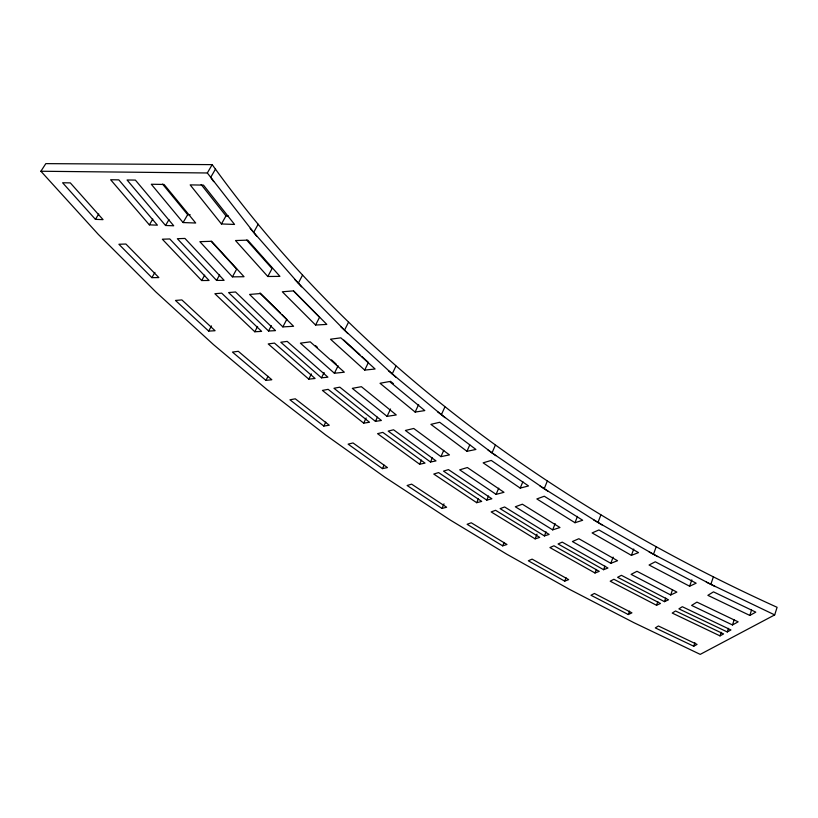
<?xml version="1.0" encoding="UTF-8"?>
<svg xmlns="http://www.w3.org/2000/svg" width="818" height="818" viewBox="0 0 818 818"><rect width="100%" height="100%" fill="white"/><g stroke="black" fill="none" stroke-linecap="round" stroke-linejoin="round"><path stroke-width="1.23" d="M774.687 614.911L777.1 607.304C557.375 507.62 354.01 362.098 212.189 164.633L45.818 163.631L40.9 171.248L98.221 234.306L155.706 291.811L213.457 344.582L266.934 389.501L325.625 434.951L385.033 477.303L450.248 520.033L506.802 554.236L569.594 589.41L633.981 622.723L700.228 654.369L774.687 614.911L706.353 582.16M749.82 615.433L755.801 612.14L713.48 591.864L707.867 595.34L749.82 615.433L751.548 610.085M727.263 631.946L730.944 629.952L682.324 606.711L678.909 608.858L727.263 631.946L728.449 628.336M732.478 624.952L738.153 621.833L696.936 602.12L691.609 605.412L732.478 624.952L734.196 619.737M720.014 635.883L723.613 633.93L675.545 610.974L672.212 613.06L720.014 635.883L721.2 632.314M693.736 646.23L697.059 644.41L658.408 625.985L655.3 627.917L693.736 646.23L694.901 642.774M710.842 584.318L713.419 576.762M689.625 586.22L696.169 583.193L655.269 561.782L649.063 565.013L689.625 586.22L691.834 579.85M670.678 594.972L676.875 592.099L636.987 571.301L631.107 574.359L670.678 594.972L672.498 589.788M664.461 601.649L668.48 599.819L621.383 575.32L617.61 577.303L664.461 601.649L665.729 598.07M656.547 605.269L660.474 603.469L613.878 579.267L610.197 581.209L656.547 605.269L657.805 601.721M628.306 614.533L631.946 612.856L594.41 593.459L590.964 595.259L628.306 614.533L629.553 611.107M653.49 554.246L656.22 546.71M631.404 555.361L638.521 552.61L598.919 529.962L592.109 532.927L631.404 555.361L633.756 549.011M610.811 563.326L617.549 560.719L578.847 538.725L572.395 541.536L610.811 563.326L613.132 557.119M603.582 569.696L607.958 568.029L562.222 542.13L558.07 543.97L603.582 569.696L604.931 566.128M594.983 572.989L599.257 571.353L553.97 545.78L549.921 547.569L594.983 572.989L596.322 569.451M597.989 522.426L600.893 514.9M564.706 581.138L568.674 579.614L532.109 559.134L528.316 560.78L564.706 581.138L566.036 577.723M574.982 522.722L582.692 520.258L544.277 496.24L536.843 498.939L574.982 522.722L577.477 516.373M552.671 529.86L559.982 527.518L522.365 504.205L515.309 506.771L552.671 529.86L555.146 523.653M544.42 535.923L549.164 534.42L504.624 506.976L500.095 508.643L544.42 535.923L546.066 531.833M535.105 538.857L539.737 537.395L495.606 510.299L491.168 511.925L535.105 538.857L537.007 534.154M544.205 488.694L547.283 481.148M502.681 545.851L506.986 544.481L471.25 522.784L467.098 524.287L502.681 545.851L504.103 542.436M520.217 488.101L528.53 485.943L491.229 460.422L483.141 462.835L520.217 488.101L522.866 481.73M496.097 494.369L504 492.313L467.364 467.538L459.685 469.829L496.097 494.369L498.735 488.152M486.782 500.105L491.904 498.796L448.458 469.614L443.509 471.117L486.782 500.105L488.53 496.015M476.71 502.692L481.72 501.403L438.612 472.589L433.765 474.051L476.71 502.692L478.448 498.632M492.037 452.855L495.299 445.268M466.966 451.301L475.933 449.46L439.685 422.272L430.892 424.368L466.966 451.301L469.777 444.89M441.996 508.438L446.648 507.232L411.618 484.154L407.098 485.503L441.996 508.438L444.01 503.857M440.943 456.628L449.471 454.89L413.744 428.468L405.38 430.462L440.943 456.628L443.745 450.37M430.503 462.017L436.035 460.902L393.56 429.787L388.172 431.096L430.503 462.017L432.354 457.896M441.393 414.675L444.859 407.027M419.624 464.215L425.033 463.121L382.834 432.385L377.558 433.663L419.624 464.215L421.464 460.135M415.145 412.067L424.818 410.585L389.572 381.525L380.022 383.274L415.145 412.067L418.642 404.521M382.435 468.622L387.476 467.589L353.028 442.957L348.1 444.133L382.435 468.622L384.041 465.166M387.067 416.362L396.28 414.951L361.392 386.689L352.302 388.356L387.067 416.362L390.554 408.99M375.442 421.372L381.403 420.472L339.828 387.17L333.959 388.264L375.442 421.372L377.415 417.211M392.231 373.887L395.922 366.147M363.683 423.141L369.531 422.262L328.151 389.348L322.404 390.421L363.683 423.141L366.147 417.998M364.695 370.094L375.114 369.01L340.861 337.844L330.503 339.204L364.695 370.094L368.417 362.456L361.801 356.433M323.805 426.066L329.265 425.227L295.308 398.816L289.93 399.798L323.805 426.066L325.769 422.068M334.398 373.243L344.337 372.21L310.257 341.863L300.38 343.161L334.398 373.243L338.11 365.779M321.474 377.834L327.926 377.18L287.179 341.382L280.789 342.241L321.474 377.834L324.122 372.568M344.531 330.165L348.468 322.323M308.775 379.133L315.094 378.489L274.459 343.09L268.202 343.928L308.775 379.133L311.413 373.918M315.574 325.043L326.822 324.409L293.57 290.871L282.312 291.781L315.574 325.043L319.552 317.282L293.631 291.147M265.932 380.38L271.852 379.756L238.304 351.3L232.435 352.077L265.932 380.38L268.038 376.331M282.854 326.893L293.601 326.29L260.318 293.56L249.572 294.439L282.854 326.893L286.832 319.306L282.353 314.91M298.325 283.151L302.527 275.165M268.539 331.014L275.513 330.636L235.564 291.985L228.59 292.568L268.539 331.014L271.361 325.656M254.797 331.76L261.637 331.382L221.698 293.151L214.868 293.723L254.797 331.76L257.619 326.454M267.803 276.494L279.94 276.372L247.742 240.134L235.502 240.533L267.803 276.494L272.057 268.601L246.719 240.114M208.662 331.096L215.093 330.728L181.872 299.92L175.461 300.441L208.662 331.096L211.494 325.942M232.414 276.852L244.05 276.729L211.565 241.29L199.858 241.668L232.414 276.852L236.678 269.122L211.136 241.259M253.672 232.373L258.181 224.224M216.566 280.41L224.122 280.349L184.95 238.437L177.342 238.703L216.566 280.41L219.602 274.96M201.668 280.533L209.081 280.472L169.807 238.958L162.342 239.214L201.668 280.533L204.704 275.134M221.433 223.958L234.561 224.439L203.467 185.113L190.154 184.888L221.433 223.958L225.993 215.901L228.386 215.983M183.089 222.557L195.707 223.017L164.07 184.459L151.289 184.244L183.089 222.557L187.68 214.664L190.195 214.745M151.872 277.65L158.866 277.578L125.9 244.03L118.886 244.255L151.872 277.65L154.919 272.394M215.553 168.989L210.717 177.322L213.662 181.616M40.9 171.248L207.332 172.976L212.189 164.633M165.533 225.482L173.733 225.788L135.379 180.093L127.056 179.98L165.533 225.482L168.968 219.633M149.357 224.858L157.414 225.165L118.804 179.858L110.635 179.735L149.357 224.858L152.792 219.06M95.43 219.357L103.068 219.643L70.317 182.895L62.597 182.762L95.43 219.357L98.733 213.989M649.134 551.966L715.136 586.567M593.766 520.003L657.631 556.618M540.095 486.117L601.987 524.931M488.029 450.104L548.07 491.342M437.487 411.73L495.769 455.667M390.472 381.28L393.386 383.683M388.417 370.728L445.002 417.671M315.543 345.666L317.425 347.343M331.525 359.91L336.229 364.102M343.846 340.094L359.91 354.715M340.82 326.771L395.707 377.078M259.991 292.916L280.564 313.151M294.715 279.47L347.885 333.591M250.165 228.386L301.556 286.821M162.577 184.111L187.68 214.664M201.167 184.541L225.993 215.901M207.332 172.976L256.77 236.33"/></g></svg>
